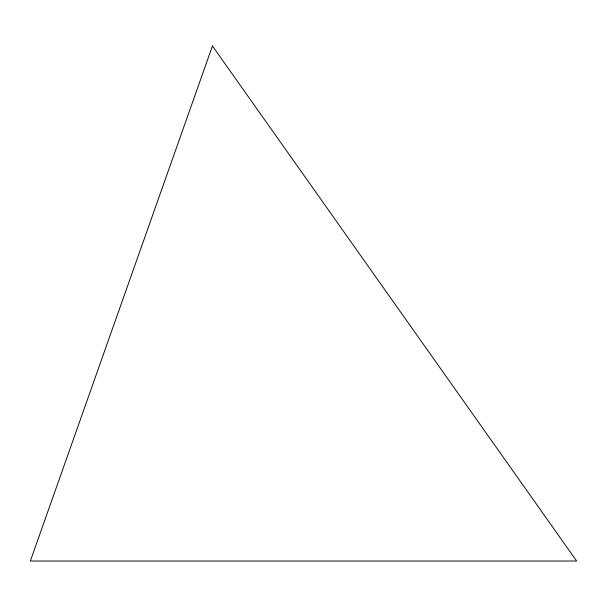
<?xml version="1.0" encoding="UTF-8"?>
<svg xmlns="http://www.w3.org/2000/svg" width="607" height="607" viewBox="0 0 607 607"><rect width="100%" height="100%" fill="white"/><g stroke="black" fill="none" stroke-linecap="round" stroke-linejoin="round"><path stroke-width="0.91" d="M212.45 45.98L30.35 561.02L576.65 561.02L212.45 45.98"/></g></svg>
